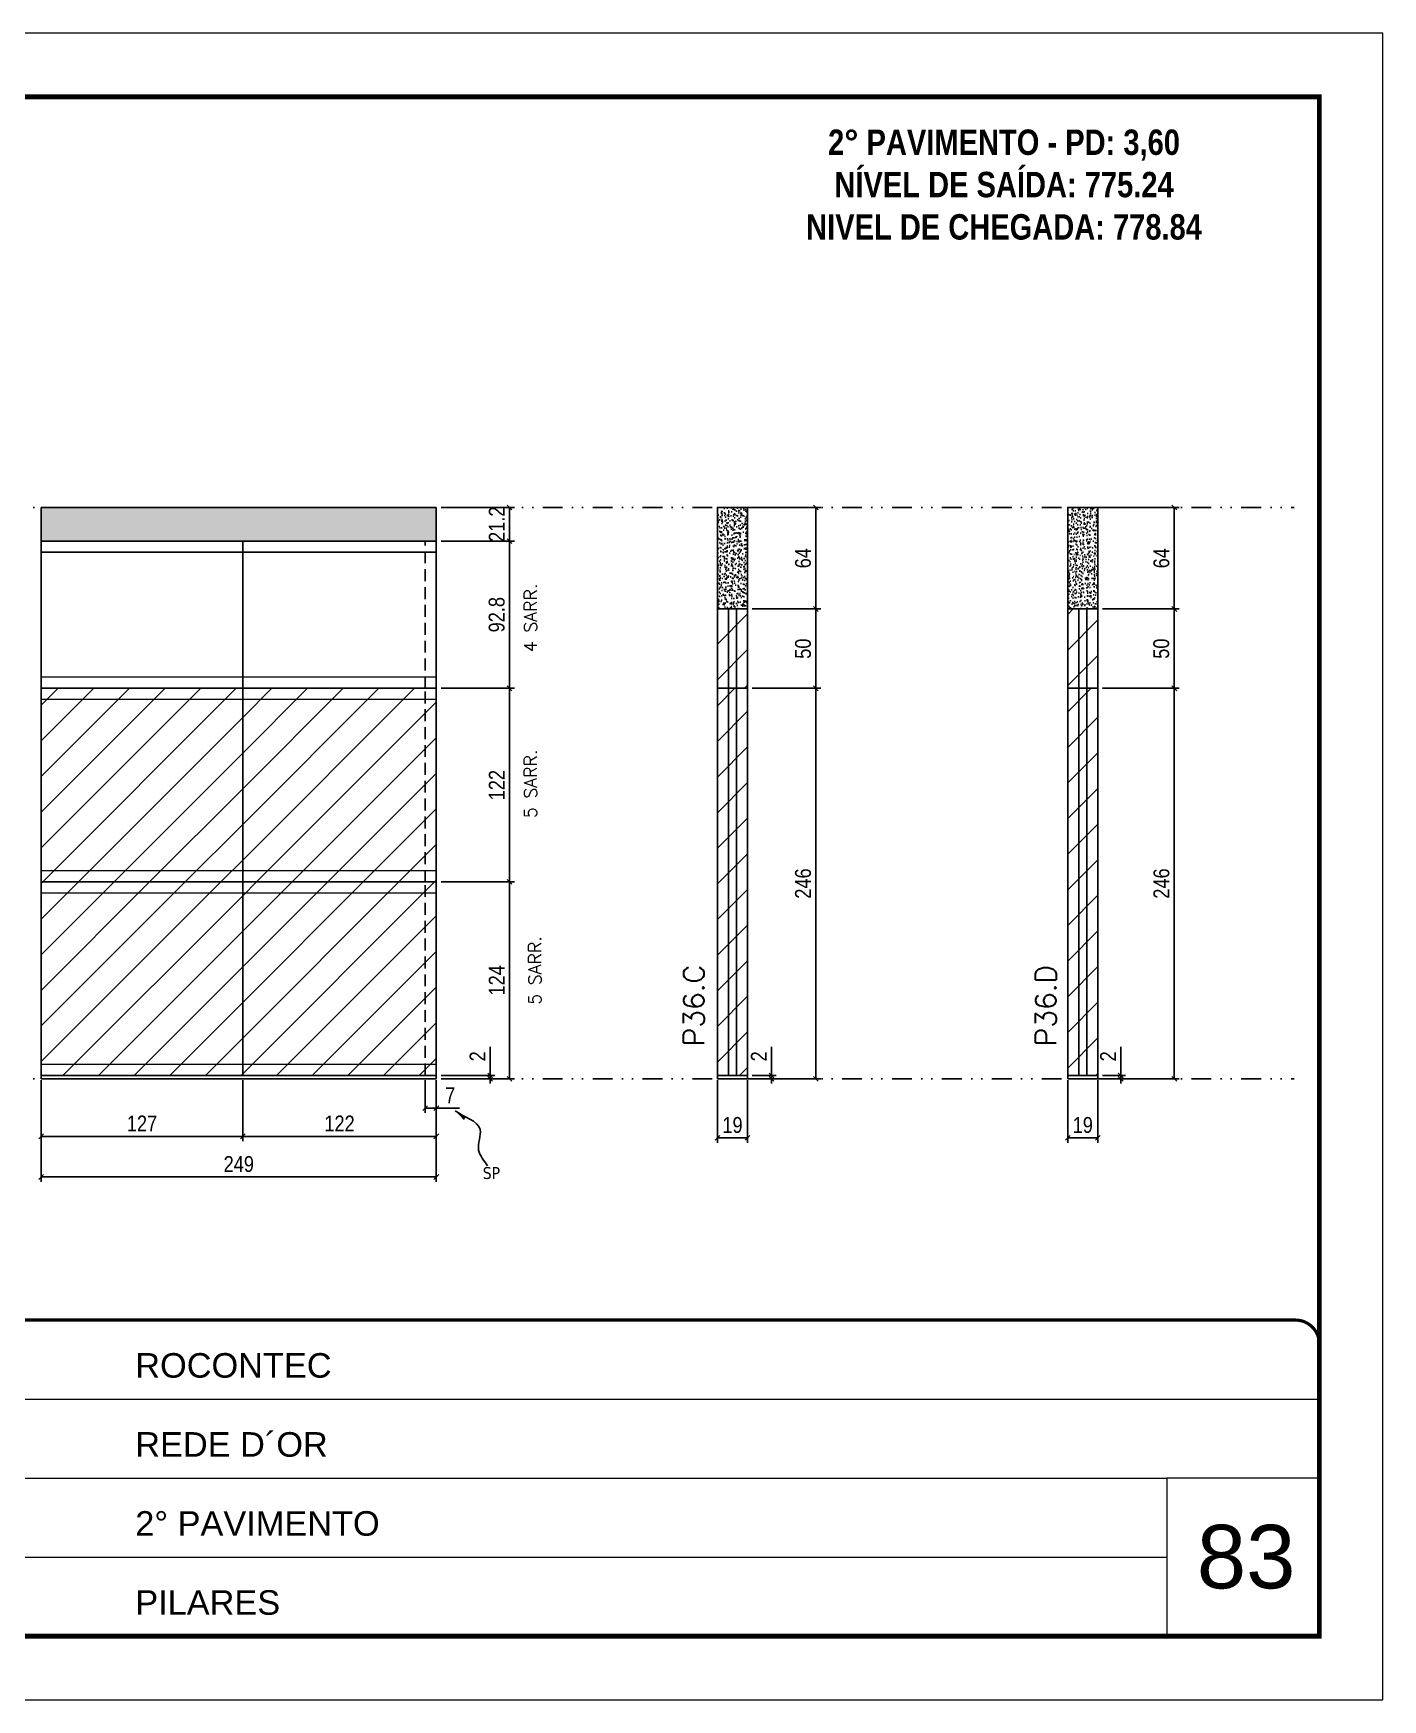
# Model space of a CAD drawing. Extents: x 2949 to 9203, y -16089 to 12527.
# Drawn here: x 6767 to 7618, y -11495 to -10445 of the extents above; entities that cross this region are included whole.
import ezdxf

# ---------------------------------------------------------------- set-up
doc = ezdxf.new("R2010")
doc.units = 0
for name, pattern in [('CONTINUO', [0]), ('DASHED', [0.75, 0.5, -0.25]), ('DIVIDE2', [0.625, 0.25, -0.125, 0, -0.125, 0, -0.125]), ('HIDDEN', [0.375, 0.25, -0.125])]:
    doc.linetypes.add(name, pattern=pattern)
for name, color, linetype, lineweight in [('CARIMBO', 255, 'Continuous', 9), ('Folhas', 255, 'Continuous', 9), ('Hachura', 251, 'Continuous', 9), ('Sarr 2.2x7', 40, 'Continuous', 9), ('SARRAFO DE PRESSAO', 251, 'DASHED', 9), ('Texto Seção', 7, 'Continuous', 15)]:
    doc.layers.add(name, color=color, linetype=linetype, lineweight=lineweight)
for name, color, linetype in [('COTA', 241, 'Continuous'), ('NOMENCLATURA', 7, 'Continuous'), ('Nível', 160, 'Continuous'), ('Painéis', 200, 'Continuous'), ('SARR_2.2x7', 40, 'Continuous'), ('Sarrafo de Pressão', 42, 'HIDDEN'), ('texto', 7, 'Continuous')]:
    doc.layers.add(name, color=color, linetype=linetype)
doc.styles.add('ARIAL', font='arial.ttf')
doc.styles.add('COTA TECNICA', font='techl___.ttf', dxfattribs={"height": 10})
doc.styles.add('COTA TECNICA-50', font='techl___.ttf', dxfattribs={"height": 10})
doc.styles.add('REGUA-120', font='ROMANS.shx', dxfattribs={"height": 15})
doc.styles.add('ROMANC', font='techb___.ttf', dxfattribs={"height": 2.5})
doc.styles.add('ROMANS', font='romans.shx')
doc.styles.get("Standard").update_dxf_attribs({"font": 'arial.ttf'})
doc.dimstyles.new('COTA PAINEL-50', dxfattribs={"dimtxt": 10, "dimasz": 3, "dimexe": 3, "dimexo": 3, "dimgap": 3, "dimtad": 1, "dimdec": 1, "dimzin": 12, "dimdsep": 46, "dimtxsty": 'COTA TECNICA-50', "dimblk1": 'OBLIQUE', "dimblk2": 'OBLIQUE', "dimsah": 1, "dimcen": 0.9, "dimclrd": 4, "dimclre": 4, "dimclrt": 240, "dimadec": 1, "dimazin": 3, "dimtfac": 1, "dimtdec": 1, "dimtmove": 0, "dimatfit": 3, "dimfxl": 1, "dimtolj": 1, "dimtzin": 12, "dimarcsym": 0})
doc.dimstyles.new('PAINEL', dxfattribs={"dimtxt": 10, "dimasz": 3, "dimexe": 3, "dimexo": 3, "dimgap": 3, "dimtad": 1, "dimdec": 1, "dimzin": 12, "dimdsep": 46, "dimtxsty": 'COTA TECNICA', "dimblk1": 'OBLIQUE', "dimblk2": 'OBLIQUE', "dimsah": 1, "dimcen": 0.9, "dimclrd": 4, "dimclre": 4, "dimclrt": 240, "dimadec": 1, "dimazin": 3, "dimtfac": 1, "dimtdec": 1, "dimtmove": 0, "dimatfit": 3, "dimfxl": 1, "dimtolj": 1, "dimtzin": 12, "dimarcsym": 0})
doc.dimstyles.get("Standard").update_dxf_attribs({"dimtxt": 0.18, "dimasz": 0.18, "dimexe": 0.18, "dimexo": 0.0625, "dimgap": 0.09, "dimtad": 0, "dimtih": 1, "dimtoh": 1, "dimdec": 4, "dimzin": 0, "dimdsep": 46, "dimtxsty": 'Standard', "dimcen": 0.09, "dimadec": 0, "dimazin": 0, "dimtfac": 1, "dimtdec": 4, "dimtofl": 0, "dimtmove": 0, "dimatfit": 3, "dimfxl": 1, "dimtolj": 1, "dimtzin": 0, "dimarcsym": 0})
pattern_1 = [(45, (-127659.178, -38793.522), (-11.2253202, 11.2253202), [])]

# ---------------------------------------------------------------- blocks, each defined once
blk = doc.blocks.new('9999999999')
at = {"color": 30, "linetype": 'CONTINUO'}
for p, q in [((98564.6, 34379.6), (99584, 34379.6)), ((98564.6, 34329.8), (99488, 34329.8)), ((99584, 34329.8), (99488, 34329.8)), ((99488, 34329.8), (99488, 34230.2)), ((98564.6, 34280), (99488, 34280))]:
    blk.add_line(p, q, dxfattribs=at)
at = {"color": 30, "linetype": 'CONTINUO', "const_width": 2}
blk.add_lwpolyline([(99584, 34230.2), (99584, 34414.4, 0.414214), (99569, 34429.4), (98229, 34429.4, 0.414214), (98214, 34414.4), (98214, 34245.2, 0.414214), (98229, 34230.2), (99584, 34230.2)], format="xyb", dxfattribs=at)
at = {"layer": 'Folhas'}
blk.add_lwpolyline([(98139, 34190.2), (99624, 34190.2), (99624, 35240.2), (98139, 35240.2)], close=True, dxfattribs=at)
at = {"layer": 'Folhas', "color": 30, "const_width": 3}
blk.add_lwpolyline([(98214, 34230.2), (99584, 34230.2), (99584, 35200.2), (98214, 35200.2)], close=True, dxfattribs=at)
at = {"color": 7, "linetype": 'Continuous', "ltscale": 5, "style": 'ARIAL'}
for s, height, p in [('ROCONTEC', 15.48, (98837.7, 34393.1)), ('REDE D´OR', 15.48, (98837.7, 34343.3)), ('2° PAVIMENTO', 15.483, (98837.7, 34293.5)), ('PILARES', 15.48, (98837.7, 34243.7))]:
    blk.add_text(s, height=height, dxfattribs=at).set_placement(p)
blk = doc.blocks.new('_Oblique')
at = {"color": 0, "linetype": 'ByBlock', "lineweight": -2}
blk.add_line((-0.5, -0.5), (0.5, 0.5), dxfattribs=at)
blk = doc.blocks.new('*D2728')
at = {"layer": 'COTA', "color": 4, "lineweight": -2, "transparency": 16777216}
for p, q in [((6772, -11104.5), (6772, -11168.4)), ((7021, -11104.5), (7021, -11168.4)), ((6772, -11165.4), (7021, -11165.4))]:
    blk.add_line(p, q, dxfattribs=at)
at = {"layer": 'Defpoints', "color": 0, "transparency": 16777216}
for p in [(6772, -11101.5), (7021, -11101.5), (7021, -11165.4)]:
    blk.add_point(p, dxfattribs=at)
at = {"layer": 'COTA', "color": 4, "lineweight": -2, "transparency": 16777216, "xscale": 3, "yscale": 3, "zscale": 3, "rotation": 180}
blk.add_blockref('_Oblique', (6772, -11165.4), dxfattribs=at)
at = {"layer": 'COTA', "color": 4, "lineweight": -2, "transparency": 16777216, "xscale": 3, "yscale": 3, "zscale": 3}
blk.add_blockref('_Oblique', (7021, -11165.4), dxfattribs=at)
at = {"layer": 'COTA', "color": 240, "transparency": 16777216, "insert": (6896.5, -11157.3), "char_height": 10, "attachment_point": 5, "style": 'COTA TECNICA'}
blk.add_mtext('\\A1;249', dxfattribs=at)
blk = doc.blocks.new('*D2729')
at = {"layer": 'COTA', "color": 4, "lineweight": -2, "transparency": 16777216}
for p, q in [((7014, -11104.5), (7014, -11125)), ((7021, -11106.5), (7021, -11125)), ((7014, -11122), (7021, -11122)), ((7021, -11122), (7035.7, -11122))]:
    blk.add_line(p, q, dxfattribs=at)
at = {"layer": 'Defpoints', "color": 0, "transparency": 16777216}
for p in [(7014, -11101.5), (7021, -11103.5), (7021, -11122)]:
    blk.add_point(p, dxfattribs=at)
at = {"layer": 'COTA', "color": 4, "lineweight": -2, "transparency": 16777216, "xscale": 3, "yscale": 3, "zscale": 3, "rotation": 180}
blk.add_blockref('_Oblique', (7014, -11122), dxfattribs=at)
at = {"layer": 'COTA', "color": 4, "lineweight": -2, "transparency": 16777216, "xscale": 3, "yscale": 3, "zscale": 3}
blk.add_blockref('_Oblique', (7021, -11122), dxfattribs=at)
at = {"layer": 'COTA', "color": 240, "transparency": 16777216, "insert": (7029.8, -11113.9), "char_height": 10, "attachment_point": 5, "style": 'COTA TECNICA-50'}
blk.add_mtext('\\A1;7', dxfattribs=at)
blk = doc.blocks.new('*D2730')
at = {"layer": 'COTA', "color": 4, "lineweight": -2, "transparency": 16777216}
for p, q in [((7024, -10979.5), (7070.2, -10979.5)), ((7067.2, -11103.5), (7067.2, -10979.5)), ((7024, -11103.5), (7070.2, -11103.5))]:
    blk.add_line(p, q, dxfattribs=at)
at = {"layer": 'Defpoints', "color": 0, "transparency": 16777216}
for p in [(7021, -10979.5), (7067.2, -10979.5), (7021, -11103.5)]:
    blk.add_point(p, dxfattribs=at)
at = {"layer": 'COTA', "color": 4, "lineweight": -2, "transparency": 16777216, "xscale": 3, "yscale": 3, "zscale": 3}
for p, rotation in [((7067.2, -10979.5), 90), ((7067.2, -11103.5), 270)]:
    blk.add_blockref('_Oblique', p, dxfattribs=dict(at, rotation=rotation))
at = {"layer": 'COTA', "color": 240, "transparency": 16777216, "insert": (7059.1, -11041.5), "char_height": 10, "attachment_point": 5, "rotation": 90, "style": 'COTA TECNICA-50'}
blk.add_mtext('\\A1;124', dxfattribs=at)
blk = doc.blocks.new('*D2731')
at = {"layer": 'COTA', "color": 4, "lineweight": -2, "transparency": 16777216}
for p, q in [((7055, -11101.5), (7055, -11083.4)), ((7024, -11101.5), (7058, -11101.5)), ((7024, -11103.5), (7058, -11103.5)), ((7055, -11103.5), (7055, -11101.5)), ((7055, -11103.5), (7055, -11106.5))]:
    blk.add_line(p, q, dxfattribs=at)
at = {"layer": 'Defpoints', "color": 0, "transparency": 16777216}
for p in [(7021, -11101.5), (7021, -11103.5), (7055, -11103.5)]:
    blk.add_point(p, dxfattribs=at)
at = {"layer": 'COTA', "color": 4, "lineweight": -2, "transparency": 16777216, "xscale": 3, "yscale": 3, "zscale": 3}
for p, rotation in [((7055, -11101.5), 270), ((7055, -11103.5), 90)]:
    blk.add_blockref('_Oblique', p, dxfattribs=dict(at, rotation=rotation))
at = {"layer": 'COTA', "color": 240, "transparency": 16777216, "insert": (7047, -11089.4), "char_height": 10, "attachment_point": 5, "rotation": 90, "style": 'COTA TECNICA-50'}
blk.add_mtext('\\A1;2', dxfattribs=at)
blk = doc.blocks.new('*D2732')
at = {"layer": 'COTA', "color": 4, "linetype": 'ByBlock', "lineweight": -2, "transparency": 16777216}
for p, q in [((7024, -10764.7), (7070.2, -10764.7)), ((7067.2, -10764.7), (7067.2, -10857.5)), ((7024, -10857.5), (7070.2, -10857.5))]:
    blk.add_line(p, q, dxfattribs=at)
at = {"layer": 'Defpoints', "color": 0, "linetype": 'ByBlock', "transparency": 16777216}
for p in [(7021, -10764.7), (7021, -10857.5), (7067.2, -10857.5)]:
    blk.add_point(p, dxfattribs=at)
at = {"layer": 'COTA', "color": 4, "linetype": 'ByBlock', "lineweight": -2, "transparency": 16777216, "xscale": 3, "yscale": 3, "zscale": 3}
for p, rotation in [((7067.2, -10764.7), 90), ((7067.2, -10857.5), 270)]:
    blk.add_blockref('_Oblique', p, dxfattribs=dict(at, rotation=rotation))
at = {"layer": 'COTA', "color": 240, "linetype": 'ByBlock', "transparency": 16777216, "insert": (7059.1, -10811.1), "char_height": 10, "attachment_point": 5, "rotation": 90, "style": 'COTA TECNICA'}
blk.add_mtext('\\A1;92.8', dxfattribs=at)
blk = doc.blocks.new('*D2733')
at = {"layer": 'COTA', "color": 4, "linetype": 'ByBlock', "lineweight": -2, "transparency": 16777216}
for p, q in [((7024, -10857.5), (7070.2, -10857.5)), ((7067.2, -10979.5), (7067.2, -10857.5)), ((7024, -10979.5), (7070.2, -10979.5))]:
    blk.add_line(p, q, dxfattribs=at)
at = {"layer": 'Defpoints', "color": 0, "linetype": 'ByBlock', "transparency": 16777216}
for p in [(7021, -10857.5), (7067.2, -10857.5), (7021, -10979.5)]:
    blk.add_point(p, dxfattribs=at)
at = {"layer": 'COTA', "color": 4, "linetype": 'ByBlock', "lineweight": -2, "transparency": 16777216, "xscale": 3, "yscale": 3, "zscale": 3}
for p, rotation in [((7067.2, -10857.5), 90), ((7067.2, -10979.5), 270)]:
    blk.add_blockref('_Oblique', p, dxfattribs=dict(at, rotation=rotation))
at = {"layer": 'COTA', "color": 240, "linetype": 'ByBlock', "transparency": 16777216, "insert": (7059.1, -10918.5), "char_height": 10, "attachment_point": 5, "rotation": 90, "style": 'COTA TECNICA'}
blk.add_mtext('\\A1;122', dxfattribs=at)
blk = doc.blocks.new('*D2782')
at = {"layer": 'COTA', "color": 4, "linetype": 'ByBlock', "lineweight": -2, "transparency": 16777216}
for p, q in [((6772, -11104.5), (6772, -11142.8)), ((6899, -11104.5), (6899, -11142.8)), ((6772, -11139.8), (6899, -11139.8))]:
    blk.add_line(p, q, dxfattribs=at)
at = {"layer": 'Defpoints', "color": 0, "linetype": 'ByBlock', "transparency": 16777216}
for p in [(6772, -11101.5), (6899, -11101.5), (6899, -11139.8)]:
    blk.add_point(p, dxfattribs=at)
at = {"layer": 'COTA', "color": 4, "linetype": 'ByBlock', "lineweight": -2, "transparency": 16777216, "xscale": 3, "yscale": 3, "zscale": 3, "rotation": 180}
blk.add_blockref('_Oblique', (6772, -11139.8), dxfattribs=at)
at = {"layer": 'COTA', "color": 4, "linetype": 'ByBlock', "lineweight": -2, "transparency": 16777216, "xscale": 3, "yscale": 3, "zscale": 3}
blk.add_blockref('_Oblique', (6899, -11139.8), dxfattribs=at)
at = {"layer": 'COTA', "color": 240, "linetype": 'ByBlock', "transparency": 16777216, "insert": (6835.5, -11131.7), "char_height": 10, "attachment_point": 5, "style": 'COTA TECNICA'}
blk.add_mtext('\\A1;127', dxfattribs=at)
blk = doc.blocks.new('*D2783')
at = {"layer": 'COTA', "color": 4, "linetype": 'ByBlock', "lineweight": -2, "transparency": 16777216}
for p, q in [((6899, -11104.5), (6899, -11142.8)), ((7021, -11106.5), (7021, -11142.8)), ((6899, -11139.8), (7021, -11139.8))]:
    blk.add_line(p, q, dxfattribs=at)
at = {"layer": 'Defpoints', "color": 0, "linetype": 'ByBlock', "transparency": 16777216}
for p in [(6899, -11101.5), (7021, -11103.5), (7021, -11139.8)]:
    blk.add_point(p, dxfattribs=at)
at = {"layer": 'COTA', "color": 4, "linetype": 'ByBlock', "lineweight": -2, "transparency": 16777216, "xscale": 3, "yscale": 3, "zscale": 3, "rotation": 180}
blk.add_blockref('_Oblique', (6899, -11139.8), dxfattribs=at)
at = {"layer": 'COTA', "color": 4, "linetype": 'ByBlock', "lineweight": -2, "transparency": 16777216, "xscale": 3, "yscale": 3, "zscale": 3}
blk.add_blockref('_Oblique', (7021, -11139.8), dxfattribs=at)
at = {"layer": 'COTA', "color": 240, "linetype": 'ByBlock', "transparency": 16777216, "insert": (6960, -11131.7), "char_height": 10, "attachment_point": 5, "style": 'COTA TECNICA'}
blk.add_mtext('\\A1;122', dxfattribs=at)
blk = doc.blocks.new('*D2734')
at = {"layer": 'COTA', "color": 4, "lineweight": -2, "transparency": 16777216}
for p, q in [((7198.2, -11104.5), (7198.2, -11143.8)), ((7217.2, -11104.5), (7217.2, -11143.8)), ((7198.2, -11140.8), (7217.2, -11140.8))]:
    blk.add_line(p, q, dxfattribs=at)
at = {"layer": 'Defpoints', "color": 0, "transparency": 16777216}
for p in [(7198.2, -11101.5), (7217.2, -11101.5), (7217.2, -11140.8)]:
    blk.add_point(p, dxfattribs=at)
at = {"layer": 'COTA', "color": 4, "lineweight": -2, "transparency": 16777216, "xscale": 3, "yscale": 3, "zscale": 3, "rotation": 180}
blk.add_blockref('_Oblique', (7198.2, -11140.8), dxfattribs=at)
at = {"layer": 'COTA', "color": 4, "lineweight": -2, "transparency": 16777216, "xscale": 3, "yscale": 3, "zscale": 3}
blk.add_blockref('_Oblique', (7217.2, -11140.8), dxfattribs=at)
at = {"layer": 'COTA', "color": 240, "transparency": 16777216, "insert": (7207.7, -11132.7), "char_height": 10, "attachment_point": 5, "style": 'COTA TECNICA'}
blk.add_mtext('\\A1;19', dxfattribs=at)
blk = doc.blocks.new('*D2735')
at = {"layer": 'COTA', "color": 4, "lineweight": -2, "transparency": 16777216}
for p, q in [((7419, -11104.5), (7419, -11143.8)), ((7438, -11104.5), (7438, -11143.8)), ((7419, -11140.8), (7438, -11140.8))]:
    blk.add_line(p, q, dxfattribs=at)
at = {"layer": 'Defpoints', "color": 0, "transparency": 16777216}
for p in [(7419, -11101.5), (7438, -11101.5), (7438, -11140.8)]:
    blk.add_point(p, dxfattribs=at)
at = {"layer": 'COTA', "color": 4, "lineweight": -2, "transparency": 16777216, "xscale": 3, "yscale": 3, "zscale": 3, "rotation": 180}
blk.add_blockref('_Oblique', (7419, -11140.8), dxfattribs=at)
at = {"layer": 'COTA', "color": 4, "lineweight": -2, "transparency": 16777216, "xscale": 3, "yscale": 3, "zscale": 3}
blk.add_blockref('_Oblique', (7438, -11140.8), dxfattribs=at)
at = {"layer": 'COTA', "color": 240, "transparency": 16777216, "insert": (7428.5, -11132.7), "char_height": 10, "attachment_point": 5, "style": 'COTA TECNICA'}
blk.add_mtext('\\A1;19', dxfattribs=at)
blk = doc.blocks.new('*D2736')
at = {"layer": 'COTA', "color": 4, "lineweight": -2, "transparency": 16777216}
for p, q in [((7441, -10857.5), (7489.2, -10857.5)), ((7486.2, -10857.5), (7486.2, -11103.5)), ((7441, -11103.5), (7489.2, -11103.5))]:
    blk.add_line(p, q, dxfattribs=at)
at = {"layer": 'Defpoints', "color": 0, "transparency": 16777216}
for p in [(7438, -10857.5), (7438, -11103.5), (7486.2, -11103.5)]:
    blk.add_point(p, dxfattribs=at)
at = {"layer": 'COTA', "color": 4, "lineweight": -2, "transparency": 16777216, "xscale": 3, "yscale": 3, "zscale": 3}
for p, rotation in [((7486.2, -10857.5), 90), ((7486.2, -11103.5), 270)]:
    blk.add_blockref('_Oblique', p, dxfattribs=dict(at, rotation=rotation))
at = {"layer": 'COTA', "color": 240, "transparency": 16777216, "insert": (7478.1, -10980.5), "char_height": 10, "attachment_point": 5, "rotation": 90, "style": 'COTA TECNICA'}
blk.add_mtext('\\A1;246', dxfattribs=at)
blk = doc.blocks.new('*D2737')
at = {"layer": 'COTA', "color": 4, "lineweight": -2, "transparency": 16777216}
for p, q in [((7441, -10743.5), (7489.2, -10743.5)), ((7486.2, -10807.5), (7486.2, -10743.5)), ((7441, -10807.5), (7489.2, -10807.5))]:
    blk.add_line(p, q, dxfattribs=at)
at = {"layer": 'Defpoints', "color": 0, "transparency": 16777216}
for p in [(7438, -10743.5), (7486.2, -10743.5), (7438, -10807.5)]:
    blk.add_point(p, dxfattribs=at)
at = {"layer": 'COTA', "color": 4, "lineweight": -2, "transparency": 16777216, "xscale": 3, "yscale": 3, "zscale": 3}
for p, rotation in [((7486.2, -10743.5), 90), ((7486.2, -10807.5), 270)]:
    blk.add_blockref('_Oblique', p, dxfattribs=dict(at, rotation=rotation))
at = {"layer": 'COTA', "color": 240, "transparency": 16777216, "insert": (7478.1, -10775.5), "char_height": 10, "attachment_point": 5, "rotation": 90, "style": 'COTA TECNICA'}
blk.add_mtext('\\A1;64', dxfattribs=at)
blk = doc.blocks.new('*D2738')
at = {"layer": 'COTA', "color": 4, "lineweight": -2, "transparency": 16777216}
for p, q in [((7220.2, -10857.5), (7263.3, -10857.5)), ((7260.3, -11103.5), (7260.3, -10857.5)), ((7220.2, -11103.5), (7263.3, -11103.5))]:
    blk.add_line(p, q, dxfattribs=at)
at = {"layer": 'Defpoints', "color": 0, "transparency": 16777216}
for p in [(7217.2, -10857.5), (7260.3, -10857.5), (7217.2, -11103.5)]:
    blk.add_point(p, dxfattribs=at)
at = {"layer": 'COTA', "color": 4, "lineweight": -2, "transparency": 16777216, "xscale": 3, "yscale": 3, "zscale": 3}
for p, rotation in [((7260.3, -10857.5), 90), ((7260.3, -11103.5), 270)]:
    blk.add_blockref('_Oblique', p, dxfattribs=dict(at, rotation=rotation))
at = {"layer": 'COTA', "color": 240, "transparency": 16777216, "insert": (7252.2, -10980.5), "char_height": 10, "attachment_point": 5, "rotation": 90, "style": 'COTA TECNICA'}
blk.add_mtext('\\A1;246', dxfattribs=at)
blk = doc.blocks.new('*D2739')
at = {"layer": 'COTA', "color": 4, "lineweight": -2, "transparency": 16777216}
for p, q in [((7232.3, -11101.5), (7232.3, -11083.4)), ((7220.2, -11101.5), (7235.3, -11101.5)), ((7220.2, -11103.5), (7235.3, -11103.5)), ((7232.3, -11103.5), (7232.3, -11101.5)), ((7232.3, -11103.5), (7232.3, -11106.5))]:
    blk.add_line(p, q, dxfattribs=at)
at = {"layer": 'Defpoints', "color": 0, "transparency": 16777216}
for p in [(7217.2, -11101.5), (7217.2, -11103.5), (7232.3, -11101.5)]:
    blk.add_point(p, dxfattribs=at)
at = {"layer": 'COTA', "color": 4, "lineweight": -2, "transparency": 16777216, "xscale": 3, "yscale": 3, "zscale": 3}
for p, rotation in [((7232.3, -11101.5), 270), ((7232.3, -11103.5), 90)]:
    blk.add_blockref('_Oblique', p, dxfattribs=dict(at, rotation=rotation))
at = {"layer": 'COTA', "color": 240, "transparency": 16777216, "insert": (7224.3, -11089.4), "char_height": 10, "attachment_point": 5, "rotation": 90, "style": 'COTA TECNICA-50'}
blk.add_mtext('\\A1;2', dxfattribs=at)
blk = doc.blocks.new('*D2784')
at = {"layer": 'COTA', "color": 4, "linetype": 'ByBlock', "lineweight": -2, "transparency": 16777216}
for p, q in [((7220.2, -10743.5), (7263.3, -10743.5)), ((7260.3, -10743.5), (7260.3, -10807.5)), ((7220.2, -10807.5), (7263.3, -10807.5))]:
    blk.add_line(p, q, dxfattribs=at)
at = {"layer": 'Defpoints', "color": 0, "linetype": 'ByBlock', "transparency": 16777216}
for p in [(7217.2, -10743.5), (7217.2, -10807.5), (7260.3, -10807.5)]:
    blk.add_point(p, dxfattribs=at)
at = {"layer": 'COTA', "color": 4, "linetype": 'ByBlock', "lineweight": -2, "transparency": 16777216, "xscale": 3, "yscale": 3, "zscale": 3}
for p, rotation in [((7260.3, -10743.5), 90), ((7260.3, -10807.5), 270)]:
    blk.add_blockref('_Oblique', p, dxfattribs=dict(at, rotation=rotation))
at = {"layer": 'COTA', "color": 240, "linetype": 'ByBlock', "transparency": 16777216, "insert": (7252.2, -10775.5), "char_height": 10, "attachment_point": 5, "rotation": 90, "style": 'COTA TECNICA'}
blk.add_mtext('\\A1;64', dxfattribs=at)
blk = doc.blocks.new('*D2785')
at = {"layer": 'COTA', "color": 4, "linetype": 'ByBlock', "lineweight": -2, "transparency": 16777216}
for p, q in [((7452.4, -11101.5), (7452.4, -11083.4)), ((7441, -11101.5), (7455.4, -11101.5)), ((7441, -11103.5), (7455.4, -11103.5)), ((7452.4, -11103.5), (7452.4, -11101.5)), ((7452.4, -11103.5), (7452.4, -11106.5))]:
    blk.add_line(p, q, dxfattribs=at)
at = {"layer": 'Defpoints', "color": 0, "linetype": 'ByBlock', "transparency": 16777216}
for p in [(7438, -11101.5), (7438, -11103.5), (7452.4, -11101.5)]:
    blk.add_point(p, dxfattribs=at)
at = {"layer": 'COTA', "color": 4, "linetype": 'ByBlock', "lineweight": -2, "transparency": 16777216, "xscale": 3, "yscale": 3, "zscale": 3}
for p, rotation in [((7452.4, -11101.5), 270), ((7452.4, -11103.5), 90)]:
    blk.add_blockref('_Oblique', p, dxfattribs=dict(at, rotation=rotation))
at = {"layer": 'COTA', "color": 240, "linetype": 'ByBlock', "transparency": 16777216, "insert": (7444.4, -11089.4), "char_height": 10, "attachment_point": 5, "rotation": 90, "style": 'COTA TECNICA'}
blk.add_mtext('\\A1;2', dxfattribs=at)
blk = doc.blocks.new('*D2825')
at = {"layer": 'COTA', "color": 4, "linetype": 'ByBlock', "lineweight": -2, "transparency": 16777216}
for p, q in [((7024, -10743.5), (7070.2, -10743.5)), ((7067.2, -10743.5), (7067.2, -10764.7)), ((7024, -10764.7), (7070.2, -10764.7))]:
    blk.add_line(p, q, dxfattribs=at)
at = {"layer": 'Defpoints', "color": 0, "linetype": 'ByBlock', "transparency": 16777216}
for p in [(7021, -10743.5), (7021, -10764.7), (7067.2, -10764.7)]:
    blk.add_point(p, dxfattribs=at)
at = {"layer": 'COTA', "color": 4, "linetype": 'ByBlock', "lineweight": -2, "transparency": 16777216, "xscale": 3, "yscale": 3, "zscale": 3}
for p, rotation in [((7067.2, -10743.5), 90), ((7067.2, -10764.7), 270)]:
    blk.add_blockref('_Oblique', p, dxfattribs=dict(at, rotation=rotation))
at = {"layer": 'COTA', "color": 240, "linetype": 'ByBlock', "transparency": 16777216, "insert": (7059.1, -10754.1), "char_height": 10, "attachment_point": 5, "rotation": 90, "style": 'COTA TECNICA'}
blk.add_mtext('\\A1;21.2', dxfattribs=at)
blk = doc.blocks.new('*D2780')
at = {"layer": 'COTA', "color": 4, "lineweight": -2, "transparency": 16777216}
for p, q in [((7220.2, -10807.5), (7263.3, -10807.5)), ((7260.3, -10807.5), (7260.3, -10857.5)), ((7220.2, -10857.5), (7263.3, -10857.5))]:
    blk.add_line(p, q, dxfattribs=at)
at = {"layer": 'Defpoints', "color": 0, "transparency": 16777216}
for p in [(7217.2, -10807.5), (7217.2, -10857.5), (7260.3, -10857.5)]:
    blk.add_point(p, dxfattribs=at)
at = {"layer": 'COTA', "color": 4, "lineweight": -2, "transparency": 16777216, "xscale": 3, "yscale": 3, "zscale": 3}
for p, rotation in [((7260.3, -10807.5), 90), ((7260.3, -10857.5), 270)]:
    blk.add_blockref('_Oblique', p, dxfattribs=dict(at, rotation=rotation))
at = {"layer": 'COTA', "color": 240, "transparency": 16777216, "insert": (7252.2, -10832.5), "char_height": 10, "attachment_point": 5, "rotation": 90, "style": 'COTA TECNICA'}
blk.add_mtext('\\A1;50', dxfattribs=at)
blk = doc.blocks.new('*D2830')
at = {"layer": 'COTA', "color": 4, "lineweight": -2, "transparency": 16777216}
for p, q in [((7441, -10807.5), (7489.2, -10807.5)), ((7486.2, -10807.5), (7486.2, -10857.5)), ((7441, -10857.5), (7489.2, -10857.5))]:
    blk.add_line(p, q, dxfattribs=at)
at = {"layer": 'Defpoints', "color": 0, "transparency": 16777216}
for p in [(7438, -10807.5), (7438, -10857.5), (7486.2, -10857.5)]:
    blk.add_point(p, dxfattribs=at)
at = {"layer": 'COTA', "color": 4, "lineweight": -2, "transparency": 16777216, "xscale": 3, "yscale": 3, "zscale": 3}
for p, rotation in [((7486.2, -10807.5), 90), ((7486.2, -10857.5), 270)]:
    blk.add_blockref('_Oblique', p, dxfattribs=dict(at, rotation=rotation))
at = {"layer": 'COTA', "color": 240, "transparency": 16777216, "insert": (7478, -10832.5), "char_height": 10, "attachment_point": 5, "rotation": 90, "style": 'COTA TECNICA'}
blk.add_mtext('\\A1;50', dxfattribs=at)

msp = doc.modelspace()

# ---------------------------------------------------------------- hatches: boundary and pattern name
at = {"layer": 'COTA', "linetype": 'ByBlock'}
h = msp.add_hatch(dxfattribs=at)
h.set_pattern_fill('AR-CONC', color=256, scale=0.03)
h.paths.add_polyline_path([(7020.97, -10743.48), (6771.97, -10743.48), (6771.97, -10764.68), (7020.97, -10764.68)])
h = msp.add_hatch(dxfattribs=at)
h.set_pattern_fill('AR-CONC', color=256, scale=0.03)
h.set_pattern_definition([(50, (-124532.8665, -38809.522), (5.46554007, -0.47817257), [0.5715, -6.2865]), (355, (-124532.8665, -38809.522), (-1.05730264, 5.73170536), [0.4572, -5.02921753]), (100.4514447, (-124532.411, -38809.562), (4.40823741, 5.25353256), [0.48570026, -5.34270734]), (46.1842, (-124532.8665, -38807.998), (8.13237123, -1.26126984), [0.85725, -9.42975]), (96.6355576, (-124532.189, -38808.103), (7.122124, 7.42278374), [0.7285507, -8.01406824]), (351.184151, (-124532.8665, -38807.998), (7.122124, 7.42278374), [0.685799, -7.54379196]), (21, (-124532.1045, -38808.379), (4.54843174, -3.06795595), [0.5715, -6.2865]), (326, (-124532.1045, -38808.379), (1.85406085, 5.52563898), [0.4572, -5.0292]), (71.451445, (-124531.7255, -38808.6347), (6.40249258, 2.45768307), [0.48570026, -5.34269813]), (37.5, (-124532.8665, -38809.522), (0.092658098, 2.536651166), [0, -4.96824, 0, -5.1054, 0, -5.04825]), (7.5, (-124532.8665, -38809.522), (2.004589875, 3.005417245), [0, -2.91084, 0, -4.85394, 0, -1.92405]), (327.5, (-124534.5658, -38809.522), (4.067717855, -0.17186232), [0, -1.905, 0, -5.9436, 0, -7.8867]), (317.5, (-124535.3278, -38809.522), (4.44387544, 0.76279473), [0, -2.4765, 0, -3.94716, 0, -5.6007])])
h.paths.add_polyline_path([(7198.24, -10807.48), (7217.24, -10807.48), (7217.24, -10743.48), (7198.24, -10743.48)])
h = msp.add_hatch(dxfattribs=at)
h.set_pattern_fill('AR-CONC', color=256, scale=0.03)
h.set_pattern_definition([(50, (-124495.2517, -38810.522), (5.46554007, -0.47817257), [0.5715, -6.2865]), (355, (-124495.2517, -38810.522), (-1.05730264, 5.73170536), [0.4572, -5.02921753]), (100.4514447, (-124494.796, -38810.562), (4.40823741, 5.25353256), [0.48570026, -5.34270734]), (46.1842, (-124495.252, -38808.998), (8.13237123, -1.26126984), [0.85725, -9.42975]), (96.6355576, (-124494.574, -38809.103), (7.122124, 7.42278374), [0.7285507, -8.01406824]), (351.184151, (-124495.252, -38808.998), (7.122124, 7.42278374), [0.685799, -7.54379196]), (21, (-124494.4897, -38809.379), (4.54843174, -3.06795595), [0.5715, -6.2865]), (326, (-124494.4897, -38809.379), (1.85406085, 5.52563898), [0.4572, -5.0292]), (71.451445, (-124494.1107, -38809.6347), (6.40249258, 2.45768307), [0.48570026, -5.34269813]), (37.5, (-124495.2517, -38810.522), (0.092658098, 2.536651166), [0, -4.96824, 0, -5.1054, 0, -5.04825]), (7.5, (-124495.2517, -38810.522), (2.004589875, 3.005417245), [0, -2.91084, 0, -4.85394, 0, -1.92405]), (327.5, (-124496.951, -38810.522), (4.067717855, -0.17186232), [0, -1.905, 0, -5.9436, 0, -7.8867]), (317.5, (-124497.713, -38810.522), (4.44387544, 0.76279473), [0, -2.4765, 0, -3.94716, 0, -5.6007])])
h.paths.add_polyline_path([(7419.02, -10807.48), (7438.02, -10807.48), (7438.02, -10743.48), (7419.02, -10743.48)])
at = {"layer": 'Hachura', "linetype": 'ByBlock'}
h = msp.add_hatch(dxfattribs=at)
h.set_pattern_fill('ANSI31', color=256, scale=5)
h.paths.add_polyline_path([(7217.24, -10807.48), (7198.24, -10807.48), (7198.24, -10857.48), (7217.24, -10857.48)])
h = msp.add_hatch(dxfattribs=at)
h.set_pattern_fill('ANSI31', color=256, scale=5)
h.paths.add_polyline_path([(7438.02, -10807.48), (7419.02, -10807.48), (7419.02, -10857.48), (7438.02, -10857.48)])
h = msp.add_hatch(dxfattribs=at)
h.set_pattern_fill('ANSI31', color=256, scale=5)
h.set_pattern_definition(pattern_1)
h.paths.add_polyline_path([(6771.97, -10857.48), (6771.97, -10979.48), (6898.97, -10979.48), (6898.97, -10857.48)])
h = msp.add_hatch(dxfattribs=at)
h.set_pattern_fill('ANSI31', color=256, scale=5)
h.set_pattern_definition(pattern_1)
h.paths.add_polyline_path([(6898.97, -10857.48), (6898.97, -10979.48), (7020.97, -10979.48), (7020.97, -10857.48)])
h = msp.add_hatch(dxfattribs=at)
h.set_pattern_fill('ANSI31', color=256, scale=5)
h.set_pattern_definition(pattern_1)
h.paths.add_polyline_path([(7217.24, -10857.48), (7198.24, -10857.48), (7198.24, -11101.48), (7217.24, -11101.48)])
h = msp.add_hatch(dxfattribs=at)
h.set_pattern_fill('ANSI31', color=256, scale=5)
h.set_pattern_definition(pattern_1)
h.paths.add_polyline_path([(7438.02, -10857.48), (7419.02, -10857.48), (7419.02, -11101.48), (7438.02, -11101.48)])
h = msp.add_hatch(dxfattribs=at)
h.set_pattern_fill('ANSI31', color=256, scale=5)
h.set_pattern_definition(pattern_1)
h.paths.add_polyline_path([(6898.97, -10979.48), (6771.97, -10979.48), (6771.97, -11101.48), (6898.97, -11101.48)])
h = msp.add_hatch(dxfattribs=at)
h.set_pattern_fill('ANSI31', color=256, scale=5)
h.set_pattern_definition(pattern_1)
h.paths.add_polyline_path([(6898.97, -10979.48), (6898.97, -11101.48), (7020.97, -11101.48), (7020.97, -10979.48)])

# ---------------------------------------------------------------- linework, layer by layer
at = {"layer": 'COTA', "linetype": 'ByBlock'}
for p, q in [((6771.97, -10743.48), (7020.97, -10743.48)), ((6771.97, -10764.68), (6771.97, -10743.48)), ((7020.97, -10764.68), (7020.97, -10743.48))]:
    msp.add_line(p, q, dxfattribs=at)
for points in [[(7198.24, -10807.48), (7217.24, -10807.48), (7217.24, -10743.48), (7198.24, -10743.48)], [(7419.02, -10807.48), (7438.02, -10807.48), (7438.02, -10743.48), (7419.02, -10743.48)]]:
    msp.add_lwpolyline(points, close=True, dxfattribs=at)
at = {"layer": 'Nível', "color": 4, "linetype": 'DIVIDE2', "ltscale": 50}
for p, q in [((6207.53, -10743.48), (7561.82, -10743.48)), ((6207.53, -11103.48), (7561.82, -11103.48))]:
    msp.add_line(p, q, dxfattribs=at)
at = {"layer": 'Painéis'}
for p, q in [((6771.97, -10764.68), (7020.97, -10764.68)), ((6771.97, -11101.48), (6771.97, -10764.68)), ((6898.97, -10764.68), (6898.97, -11101.48)), ((7020.97, -11101.48), (7020.97, -10764.68)), ((7198.24, -10807.48), (7217.24, -10807.48)), ((7198.24, -10857.48), (7198.24, -10807.48)), ((7217.24, -10807.48), (7217.24, -10857.48)), ((7419.02, -10807.48), (7438.02, -10807.48)), ((7419.02, -10857.48), (7419.02, -10807.48)), ((7438.02, -10807.48), (7438.02, -10857.48)), ((7020.97, -10821.48), (7020.97, -10821.48)), ((6771.97, -10827.48), (6771.97, -10827.48)), ((7020.97, -10857.48), (6771.97, -10857.48)), ((7217.24, -10857.48), (7198.24, -10857.48)), ((7438.02, -10857.48), (7419.02, -10857.48)), ((7419.02, -10857.48), (7419.02, -11101.48)), ((7419.02, -10857.48), (7438.02, -10857.48)), ((7438.02, -10857.48), (7419.02, -10857.48)), ((7438.02, -11101.48), (7438.02, -10857.48)), ((7020.97, -10979.48), (6771.97, -10979.48)), ((6771.97, -11101.48), (7020.97, -11101.48)), ((7419.02, -11101.48), (7438.02, -11101.48)), ((7419.02, -11101.48), (7438.02, -11101.48)), ((7419.02, -11103.48), (7419.02, -11101.48)), ((7438.02, -11103.48), (7419.02, -11103.48)), ((7438.02, -11101.48), (7438.02, -11103.48))]:
    msp.add_line(p, q, dxfattribs=at)
for points in [[(7198.24, -11101.48), (7217.24, -11101.48), (7217.24, -10857.48), (7198.24, -10857.48)], [(7198.24, -10857.48), (7217.24, -10857.48), (7217.24, -10857.48), (7198.24, -10857.48)], [(6771.97, -11101.48), (7020.97, -11101.48), (7020.97, -11103.48), (6771.97, -11103.48)], [(7198.24, -11101.48), (7217.24, -11101.48), (7217.24, -11103.48), (7198.24, -11103.48)]]:
    msp.add_lwpolyline(points, close=True, dxfattribs=at)
at = {"layer": 'Sarr 2.2x7'}
for p, q in [((7020.97, -10850.48), (6771.97, -10850.48)), ((7020.97, -10864.48), (6771.97, -10864.48)), ((7020.97, -10972.48), (6771.97, -10972.48)), ((7020.97, -10986.48), (6771.97, -10986.48)), ((7020.97, -11094.48), (6771.97, -11094.48)), ((7020.97, -11101.48), (6771.97, -11101.48))]:
    msp.add_line(p, q, dxfattribs=at)
at = {"layer": 'Sarr 2.2x7', "linetype": 'Continuous'}
for p, q in [((6771.97, -10979.48), (6771.97, -10972.48)), ((6771.97, -11101.48), (6771.97, -11094.48)), ((7020.97, -11101.48), (7020.97, -11094.48))]:
    msp.add_line(p, q, dxfattribs=at)
at = {"layer": 'SARR_2.2x7'}
for p, q in [((6771.97, -10771.68), (7020.97, -10771.68)), ((7205.24, -10857.48), (7205.24, -10807.48)), ((7210.24, -10807.48), (7210.24, -10857.48)), ((7426.02, -10857.48), (7426.02, -10807.48)), ((7431.02, -10807.48), (7431.02, -10857.48)), ((7205.24, -10857.48), (7205.24, -11101.48)), ((7210.24, -10857.48), (7210.24, -11101.48)), ((7426.02, -10857.48), (7426.02, -11101.48)), ((7431.02, -10857.48), (7431.02, -11101.48))]:
    msp.add_line(p, q, dxfattribs=at)
at = {"layer": 'Sarrafo de Pressão', "ltscale": 30}
for p, q in [((7013.97, -10857.48), (7013.97, -10764.68)), ((7013.97, -10979.48), (7013.97, -10857.48)), ((7013.97, -11101.48), (7013.97, -10979.48))]:
    msp.add_line(p, q, dxfattribs=at)

# ---------------------------------------------------------------- block references
at = {"layer": 'SARRAFO DE PRESSAO', "color": 6, "linetype": 'ByBlock'}
msp.add_blockref('9999999999', (-92006.44, -45684.97), dxfattribs=at)

# ---------------------------------------------------------------- texts
at = {"layer": 'CARIMBO', "style": 'ARIAL'}
msp.add_text('83', height=40, dxfattribs=at).set_placement((7500.39, -11424.62))
at = {"layer": 'NOMENCLATURA', "color": 2, "insert": (7378.86, -10478.71), "char_height": 16, "attachment_point": 2, "style": 'ROMANC'}
msp.add_mtext_dynamic_manual_height_columns('\\P2° PAVIMENTO - PD: 3,60\\PNÍVEL DE SAÍDA: 775.24\\PNIVEL DE CHEGADA: 778.84', width=300.2766, gutter_width=1, heights=[0], dxfattribs=at)
at = {"layer": 'texto', "color": 0, "insert": (7055.75, -11162.98), "char_height": 7.5, "attachment_point": 5}
msp.add_mtext('{\\fTahoma|b0|i0|c0|p34;\\C4;SP}', dxfattribs=at)
at = {"layer": 'Texto Seção', "linetype": 'Continuous', "style": 'ROMANS'}
for s, p in [('4 SARR.', (7084.41, -10834.67)), ('5 SARR.', (7084.41, -10939.26)), ('5 SARR.', (7087.12, -11056.86))]:
    msp.add_text(s, height=8, rotation=90, dxfattribs=at).set_placement(p)
at = {"layer": 'Texto Seção', "char_height": 13, "width": 285.3299, "attachment_point": 7, "rotation": 90, "style": 'REGUA-120'}
for s, insert in [('P36.C', (7189.9, -11083.02)), ('P36.D', (7411.7, -11083.02))]:
    msp.add_mtext(s, dxfattribs=dict(at, insert=insert))

# ---------------------------------------------------------------- dimensions: what is measured, and where the dimension line sits
at = {"layer": 'COTA', "linetype": 'ByBlock'}
for base, p1, p2, picture, middle in [((7067.21, -10764.68), (7020.97, -10743.48), (7020.97, -10764.68), '*D2825', (7067.21, -10754.08)), ((7067.21, -10857.48), (7020.97, -10764.68), (7020.97, -10857.48), '*D2732', (7067.21, -10811.08))]:
    dim = msp.add_linear_dim(base=base, p1=p1, p2=p2, angle=90, dimstyle='PAINEL', dxfattribs=at)
    dim.commit()
    dim.dimension.update_dxf_attribs({"geometry": picture, "text_midpoint": middle, "dimtype": 160})
for base, p1, p2, picture, middle in [((7260.32, -10807.48), (7217.24, -10743.48), (7217.24, -10807.48), '*D2784', (7252.22, -10775.48)), ((7067.21, -10857.48), (7020.97, -10979.48), (7020.97, -10857.48), '*D2733', (7059.15, -10918.48)), ((7452.44, -11101.48), (7438.02, -11103.48), (7438.02, -11101.48), '*D2785', (7444.44, -11089.43))]:
    dim = msp.add_linear_dim(base=base, p1=p1, p2=p2, angle=90, dimstyle='PAINEL', dxfattribs=at)
    dim.commit()
    dim.dimension.update_dxf_attribs({"geometry": picture, "text_midpoint": middle})
at = {"layer": 'COTA'}
for base, p1, p2, picture, middle in [((7486.15, -10743.48), (7438.02, -10807.48), (7438.02, -10743.48), '*D2737', (7478.05, -10775.48)), ((7260.32, -10857.48), (7217.24, -11103.48), (7217.24, -10857.48), '*D2738', (7252.22, -10980.48)), ((7486.15, -11103.48), (7438.02, -10857.48), (7438.02, -11103.48), '*D2736', (7478.05, -10980.48))]:
    dim = msp.add_linear_dim(base=base, p1=p1, p2=p2, angle=90, dimstyle='PAINEL', override={"dimarcsym": 2}, dxfattribs=at)
    dim.commit()
    dim.dimension.update_dxf_attribs({"geometry": picture, "text_midpoint": middle})
for base, p1, p2, dimstyle, picture, middle in [((7260.32, -10857.48), (7217.24, -10807.48), (7217.24, -10857.48), 'PAINEL', '*D2780', (7252.21, -10832.48)), ((7486.15, -10857.48), (7438.02, -10807.48), (7438.02, -10857.48), 'PAINEL', '*D2830', (7478.04, -10832.48)), ((7067.21, -10979.48), (7020.97, -11103.48), (7020.97, -10979.48), 'COTA PAINEL-50', '*D2730', (7059.14, -11041.48))]:
    dim = msp.add_linear_dim(base=base, p1=p1, p2=p2, angle=90, dimstyle=dimstyle, dxfattribs=at)
    dim.commit()
    dim.dimension.update_dxf_attribs({"geometry": picture, "text_midpoint": middle})
for base, p1, p2, picture, middle in [((7054.98, -11103.48), (7020.97, -11101.48), (7020.97, -11103.48), '*D2731', (7054.98, -11089.43)), ((7232.32, -11101.48), (7217.24, -11103.48), (7217.24, -11101.48), '*D2739', (7232.32, -11089.43))]:
    dim = msp.add_linear_dim(base=base, p1=p1, p2=p2, angle=90, dimstyle='COTA PAINEL-50', dxfattribs=at)
    dim.commit()
    dim.dimension.update_dxf_attribs({"geometry": picture, "text_midpoint": middle, "dimtype": 160})
for base, p1, p2, picture, middle in [((7020.97, -11165.44), (6771.97, -11101.48), (7020.97, -11101.48), '*D2728', (6896.47, -11157.34)), ((7217.24, -11140.83), (7198.24, -11101.48), (7217.24, -11101.48), '*D2734', (7207.74, -11132.74)), ((7438.02, -11140.83), (7419.02, -11101.48), (7438.02, -11101.48), '*D2735', (7428.52, -11132.74))]:
    dim = msp.add_linear_dim(base=base, p1=p1, p2=p2, dimstyle='PAINEL', override={"dimarcsym": 2}, dxfattribs=at)
    dim.commit()
    dim.dimension.update_dxf_attribs({"geometry": picture, "text_midpoint": middle})
at = {"layer": 'COTA', "linetype": 'ByBlock'}
dim = msp.add_linear_dim(base=(6898.97, -11139.79), p1=(6771.97, -11101.48), p2=(6898.97, -11101.48), dimstyle='PAINEL', dxfattribs=at)
dim.commit()
dim.dimension.update_dxf_attribs({"geometry": '*D2782', "text_midpoint": (6835.47, -11131.72)})
dim = msp.add_linear_dim(base=(7020.97, -11139.79), p1=(6898.97, -11101.48), p2=(7020.97, -11103.48), dimstyle='PAINEL', override={"dimtmove": 1}, dxfattribs=at)
dim.commit()
dim.dimension.update_dxf_attribs({"geometry": '*D2783', "text_midpoint": (6959.97, -11131.74)})
at = {"layer": 'COTA'}
dim = msp.add_linear_dim(base=(7020.97, -11121.99), p1=(7013.97, -11101.48), p2=(7020.97, -11103.48), dimstyle='COTA PAINEL-50', dxfattribs=at)
dim.commit()
dim.dimension.update_dxf_attribs({"geometry": '*D2729', "text_midpoint": (7029.83, -11113.92)})

# ---------------------------------------------------------------- leaders
at = {"layer": 'COTA', "path_type": 1}
msp.add_leader([(7032.8, -11123.67), (7048.58, -11135.5), (7047.66, -11148.51), (7053.21, -11158.29)], dimstyle='Standard', override={"dimasz": 8}, dxfattribs=at)

doc.saveas('drawing.dxf')
